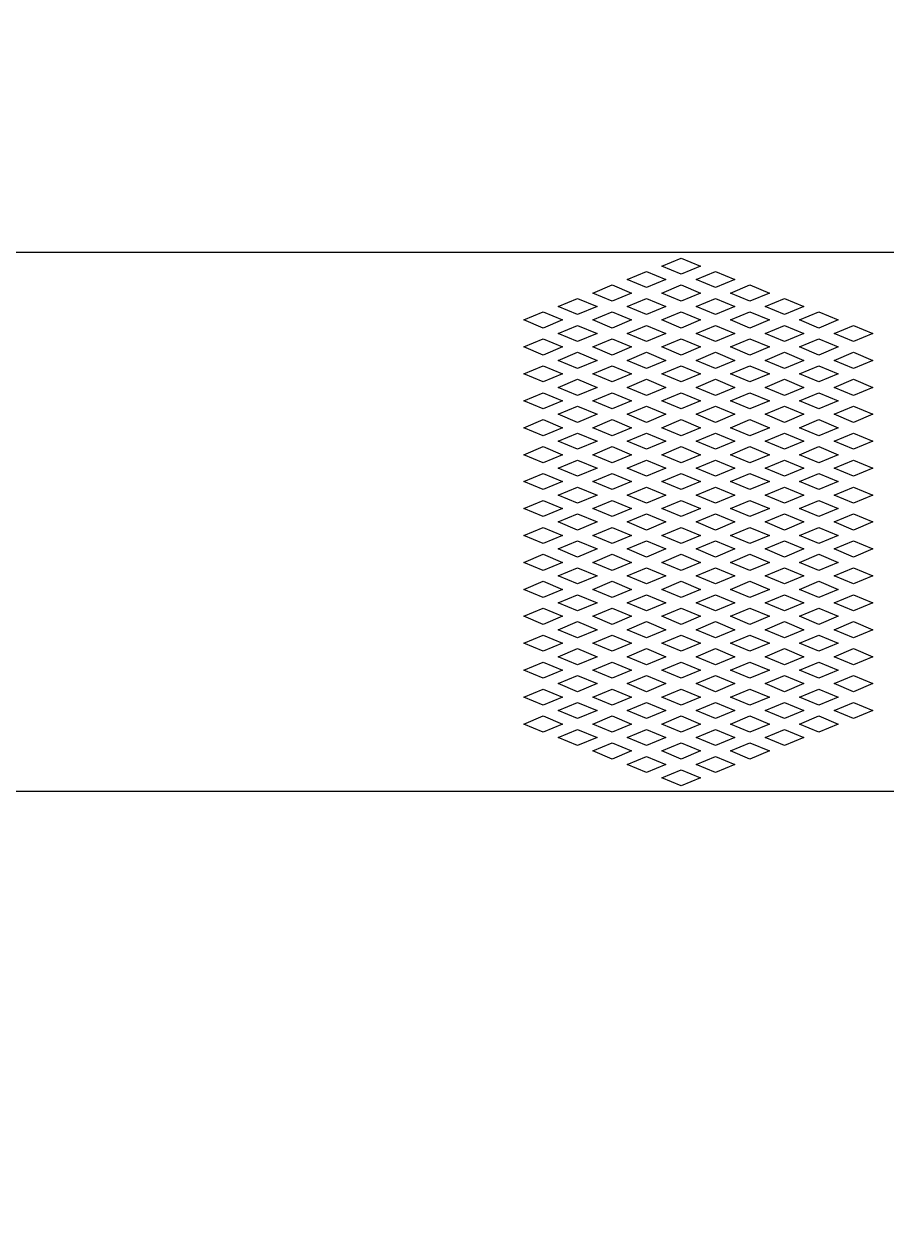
# Model space of a CAD drawing. Header units: inches. Extents: x -271009 to 5700, y -37000 to 38138.
# Drawn here: x -130570 to -128944, y -24894 to -22660 of the extents above; entities that cross this region are included whole.
import ezdxf

# ---------------------------------------------------------------- set-up
doc = ezdxf.new("R2010")
doc.units = ezdxf.units.IN
doc.header["$MEASUREMENT"] = 0

msp = doc.modelspace()

# ---------------------------------------------------------------- linework, layer by layer
for p, q in [((-128022, -23091.2), (-130978.4, -23091.2)), ((-129367.4, -23116.6), (-129330.9, -23101.4)), ((-129330.9, -23131.8), (-129367.4, -23116.6)), ((-129330.9, -23101.4), (-129294.3, -23116.6)), ((-129294.3, -23116.6), (-129330.9, -23131.8)), ((-129432.4, -23142), (-129395.8, -23126.8)), ((-129395.8, -23157.2), (-129432.4, -23142)), ((-129395.8, -23126.8), (-129359.3, -23142)), ((-129359.3, -23142), (-129395.8, -23157.2)), ((-129302.5, -23142), (-129265.9, -23126.8)), ((-129265.9, -23157.2), (-129302.5, -23142)), ((-129265.9, -23126.8), (-129229.4, -23142)), ((-129229.4, -23142), (-129265.9, -23157.2)), ((-129497.3, -23167.4), (-129460.8, -23152.1)), ((-129460.8, -23152.1), (-129424.3, -23167.4)), ((-129367.4, -23167.4), (-129330.9, -23152.1)), ((-129330.9, -23152.1), (-129294.3, -23167.4)), ((-129237.5, -23167.4), (-129201, -23152.1)), ((-129201, -23152.1), (-129164.4, -23167.4)), ((-129562.3, -23192.7), (-129525.8, -23177.5)), ((-129525.8, -23177.5), (-129489.2, -23192.7)), ((-129460.8, -23182.6), (-129497.3, -23167.4)), ((-129424.3, -23167.4), (-129460.8, -23182.6)), ((-129432.4, -23192.7), (-129395.8, -23177.5)), ((-129395.8, -23177.5), (-129359.3, -23192.7)), ((-129330.9, -23182.6), (-129367.4, -23167.4)), ((-129294.3, -23167.4), (-129330.9, -23182.6)), ((-129302.5, -23192.7), (-129265.9, -23177.5)), ((-129265.9, -23177.5), (-129229.4, -23192.7)), ((-129201, -23182.6), (-129237.5, -23167.4)), ((-129164.4, -23167.4), (-129201, -23182.6)), ((-129172.5, -23192.7), (-129136, -23177.5)), ((-129136, -23177.5), (-129099.5, -23192.7)), ((-129627.3, -23218.1), (-129590.7, -23202.9)), ((-129590.7, -23202.9), (-129554.2, -23218.1)), ((-129525.8, -23208), (-129562.3, -23192.7)), ((-129489.2, -23192.7), (-129525.8, -23208)), ((-129497.3, -23218.1), (-129460.8, -23202.9)), ((-129460.8, -23202.9), (-129424.3, -23218.1)), ((-129395.8, -23208), (-129432.4, -23192.7)), ((-129359.3, -23192.7), (-129395.8, -23208)), ((-129367.4, -23218.1), (-129330.9, -23202.9)), ((-129330.9, -23202.9), (-129294.3, -23218.1)), ((-129265.9, -23208), (-129302.5, -23192.7)), ((-129229.4, -23192.7), (-129265.9, -23208)), ((-129237.5, -23218.1), (-129201, -23202.9)), ((-129201, -23202.9), (-129164.4, -23218.1)), ((-129136, -23208), (-129172.5, -23192.7)), ((-129099.5, -23192.7), (-129136, -23208)), ((-129107.6, -23218.1), (-129071, -23202.9)), ((-129071, -23202.9), (-129034.5, -23218.1)), ((-129590.7, -23233.3), (-129627.3, -23218.1)), ((-129554.2, -23218.1), (-129590.7, -23233.3)), ((-129562.3, -23243.5), (-129525.8, -23228.3)), ((-129525.8, -23228.3), (-129489.2, -23243.5)), ((-129460.8, -23233.3), (-129497.3, -23218.1)), ((-129424.3, -23218.1), (-129460.8, -23233.3)), ((-129432.4, -23243.5), (-129395.8, -23228.3)), ((-129395.8, -23228.3), (-129359.3, -23243.5)), ((-129330.9, -23233.3), (-129367.4, -23218.1)), ((-129294.3, -23218.1), (-129330.9, -23233.3)), ((-129302.5, -23243.5), (-129265.9, -23228.3)), ((-129265.9, -23228.3), (-129229.4, -23243.5)), ((-129201, -23233.3), (-129237.5, -23218.1)), ((-129164.4, -23218.1), (-129201, -23233.3)), ((-129172.5, -23243.5), (-129136, -23228.3)), ((-129136, -23228.3), (-129099.5, -23243.5)), ((-129071, -23233.3), (-129107.6, -23218.1)), ((-129034.5, -23218.1), (-129071, -23233.3)), ((-129042.6, -23243.5), (-129006.1, -23228.3)), ((-129006.1, -23228.3), (-128969.5, -23243.5)), ((-129627.3, -23268.9), (-129590.7, -23253.6)), ((-129590.7, -23253.6), (-129554.2, -23268.9)), ((-129525.8, -23258.7), (-129562.3, -23243.5)), ((-129489.2, -23243.5), (-129525.8, -23258.7)), ((-129497.3, -23268.9), (-129460.8, -23253.6)), ((-129460.8, -23253.6), (-129424.3, -23268.9)), ((-129395.8, -23258.7), (-129432.4, -23243.5)), ((-129359.3, -23243.5), (-129395.8, -23258.7)), ((-129367.4, -23268.9), (-129330.9, -23253.6)), ((-129330.9, -23253.6), (-129294.3, -23268.9)), ((-129265.9, -23258.7), (-129302.5, -23243.5)), ((-129229.4, -23243.5), (-129265.9, -23258.7)), ((-129237.5, -23268.9), (-129201, -23253.6)), ((-129201, -23253.6), (-129164.4, -23268.9)), ((-129136, -23258.7), (-129172.5, -23243.5)), ((-129099.5, -23243.5), (-129136, -23258.7)), ((-129107.6, -23268.9), (-129071, -23253.6)), ((-129071, -23253.6), (-129034.5, -23268.9)), ((-129006.1, -23258.7), (-129042.6, -23243.5)), ((-128969.5, -23243.5), (-129006.1, -23258.7)), ((-129590.7, -23284.1), (-129627.3, -23268.9)), ((-129554.2, -23268.9), (-129590.7, -23284.1)), ((-129460.8, -23284.1), (-129497.3, -23268.9)), ((-129424.3, -23268.9), (-129460.8, -23284.1)), ((-129330.9, -23284.1), (-129367.4, -23268.9)), ((-129294.3, -23268.9), (-129330.9, -23284.1)), ((-129201, -23284.1), (-129237.5, -23268.9)), ((-129164.4, -23268.9), (-129201, -23284.1)), ((-129071, -23284.1), (-129107.6, -23268.9)), ((-129034.5, -23268.9), (-129071, -23284.1)), ((-129562.3, -23294.2), (-129525.8, -23279)), ((-129525.8, -23309.5), (-129562.3, -23294.2)), ((-129525.8, -23279), (-129489.2, -23294.2)), ((-129489.2, -23294.2), (-129525.8, -23309.5)), ((-129432.4, -23294.2), (-129395.8, -23279)), ((-129395.8, -23309.5), (-129432.4, -23294.2)), ((-129395.8, -23279), (-129359.3, -23294.2)), ((-129359.3, -23294.2), (-129395.8, -23309.5)), ((-129302.5, -23294.2), (-129265.9, -23279)), ((-129265.9, -23309.5), (-129302.5, -23294.2)), ((-129265.9, -23279), (-129229.4, -23294.2)), ((-129229.4, -23294.2), (-129265.9, -23309.5)), ((-129172.5, -23294.2), (-129136, -23279)), ((-129136, -23309.5), (-129172.5, -23294.2)), ((-129136, -23279), (-129099.5, -23294.2)), ((-129099.5, -23294.2), (-129136, -23309.5)), ((-129042.6, -23294.2), (-129006.1, -23279)), ((-129006.1, -23309.5), (-129042.6, -23294.2)), ((-129006.1, -23279), (-128969.5, -23294.2)), ((-128969.5, -23294.2), (-129006.1, -23309.5)), ((-129627.3, -23319.6), (-129590.7, -23304.4)), ((-129590.7, -23334.8), (-129627.3, -23319.6)), ((-129590.7, -23304.4), (-129554.2, -23319.6)), ((-129554.2, -23319.6), (-129590.7, -23334.8)), ((-129497.3, -23319.6), (-129460.8, -23304.4)), ((-129460.8, -23334.8), (-129497.3, -23319.6)), ((-129460.8, -23304.4), (-129424.3, -23319.6)), ((-129424.3, -23319.6), (-129460.8, -23334.8)), ((-129367.4, -23319.6), (-129330.9, -23304.4)), ((-129330.9, -23334.8), (-129367.4, -23319.6)), ((-129330.9, -23304.4), (-129294.3, -23319.6)), ((-129294.3, -23319.6), (-129330.9, -23334.8)), ((-129237.5, -23319.6), (-129201, -23304.4)), ((-129201, -23334.8), (-129237.5, -23319.6)), ((-129201, -23304.4), (-129164.4, -23319.6)), ((-129164.4, -23319.6), (-129201, -23334.8)), ((-129107.6, -23319.6), (-129071, -23304.4)), ((-129071, -23334.8), (-129107.6, -23319.6)), ((-129071, -23304.4), (-129034.5, -23319.6)), ((-129034.5, -23319.6), (-129071, -23334.8)), ((-129562.3, -23345), (-129525.8, -23329.8)), ((-129525.8, -23329.8), (-129489.2, -23345)), ((-129432.4, -23345), (-129395.8, -23329.8)), ((-129395.8, -23329.8), (-129359.3, -23345)), ((-129302.5, -23345), (-129265.9, -23329.8)), ((-129265.9, -23329.8), (-129229.4, -23345)), ((-129172.5, -23345), (-129136, -23329.8)), ((-129136, -23329.8), (-129099.5, -23345)), ((-129042.6, -23345), (-129006.1, -23329.8)), ((-129006.1, -23329.8), (-128969.5, -23345)), ((-129627.3, -23370.4), (-129590.7, -23355.1)), ((-129590.7, -23355.1), (-129554.2, -23370.4)), ((-129525.8, -23360.2), (-129562.3, -23345)), ((-129489.2, -23345), (-129525.8, -23360.2)), ((-129497.3, -23370.4), (-129460.8, -23355.1)), ((-129460.8, -23355.1), (-129424.3, -23370.4)), ((-129395.8, -23360.2), (-129432.4, -23345)), ((-129359.3, -23345), (-129395.8, -23360.2)), ((-129367.4, -23370.4), (-129330.9, -23355.1)), ((-129330.9, -23355.1), (-129294.3, -23370.4)), ((-129265.9, -23360.2), (-129302.5, -23345)), ((-129229.4, -23345), (-129265.9, -23360.2)), ((-129237.5, -23370.4), (-129201, -23355.1)), ((-129201, -23355.1), (-129164.4, -23370.4)), ((-129136, -23360.2), (-129172.5, -23345)), ((-129099.5, -23345), (-129136, -23360.2)), ((-129107.6, -23370.4), (-129071, -23355.1)), ((-129071, -23355.1), (-129034.5, -23370.4)), ((-129006.1, -23360.2), (-129042.6, -23345)), ((-128969.5, -23345), (-129006.1, -23360.2)), ((-129590.7, -23385.6), (-129627.3, -23370.4)), ((-129554.2, -23370.4), (-129590.7, -23385.6)), ((-129562.3, -23395.7), (-129525.8, -23380.5)), ((-129525.8, -23380.5), (-129489.2, -23395.7)), ((-129460.8, -23385.6), (-129497.3, -23370.4)), ((-129424.3, -23370.4), (-129460.8, -23385.6)), ((-129432.4, -23395.7), (-129395.8, -23380.5)), ((-129395.8, -23380.5), (-129359.3, -23395.7)), ((-129330.9, -23385.6), (-129367.4, -23370.4)), ((-129294.3, -23370.4), (-129330.9, -23385.6)), ((-129302.5, -23395.7), (-129265.9, -23380.5)), ((-129265.9, -23380.5), (-129229.4, -23395.7)), ((-129201, -23385.6), (-129237.5, -23370.4)), ((-129164.4, -23370.4), (-129201, -23385.6)), ((-129172.5, -23395.7), (-129136, -23380.5)), ((-129136, -23380.5), (-129099.5, -23395.7)), ((-129071, -23385.6), (-129107.6, -23370.4)), ((-129034.5, -23370.4), (-129071, -23385.6)), ((-129042.6, -23395.7), (-129006.1, -23380.5)), ((-129006.1, -23380.5), (-128969.5, -23395.7)), ((-129627.3, -23421.1), (-129590.7, -23405.9)), ((-129590.7, -23405.9), (-129554.2, -23421.1)), ((-129525.8, -23411), (-129562.3, -23395.7)), ((-129489.2, -23395.7), (-129525.8, -23411)), ((-129497.3, -23421.1), (-129460.8, -23405.9)), ((-129460.8, -23405.9), (-129424.3, -23421.1)), ((-129395.8, -23411), (-129432.4, -23395.7)), ((-129359.3, -23395.7), (-129395.8, -23411)), ((-129367.4, -23421.1), (-129330.9, -23405.9)), ((-129330.9, -23405.9), (-129294.3, -23421.1)), ((-129265.9, -23411), (-129302.5, -23395.7)), ((-129229.4, -23395.7), (-129265.9, -23411)), ((-129237.5, -23421.1), (-129201, -23405.9)), ((-129201, -23405.9), (-129164.4, -23421.1)), ((-129136, -23411), (-129172.5, -23395.7)), ((-129099.5, -23395.7), (-129136, -23411)), ((-129107.6, -23421.1), (-129071, -23405.9)), ((-129071, -23405.9), (-129034.5, -23421.1)), ((-129006.1, -23411), (-129042.6, -23395.7)), ((-128969.5, -23395.7), (-129006.1, -23411)), ((-129590.7, -23436.3), (-129627.3, -23421.1)), ((-129554.2, -23421.1), (-129590.7, -23436.3)), ((-129562.3, -23446.5), (-129525.8, -23431.3)), ((-129525.8, -23431.3), (-129489.2, -23446.5)), ((-129460.8, -23436.3), (-129497.3, -23421.1)), ((-129424.3, -23421.1), (-129460.8, -23436.3)), ((-129432.4, -23446.5), (-129395.8, -23431.3)), ((-129395.8, -23431.3), (-129359.3, -23446.5)), ((-129330.9, -23436.3), (-129367.4, -23421.1)), ((-129294.3, -23421.1), (-129330.9, -23436.3)), ((-129302.5, -23446.5), (-129265.9, -23431.3)), ((-129265.9, -23431.3), (-129229.4, -23446.5)), ((-129201, -23436.3), (-129237.5, -23421.1)), ((-129164.4, -23421.1), (-129201, -23436.3)), ((-129172.5, -23446.5), (-129136, -23431.3)), ((-129136, -23431.3), (-129099.5, -23446.5)), ((-129071, -23436.3), (-129107.6, -23421.1)), ((-129034.5, -23421.1), (-129071, -23436.3)), ((-129042.6, -23446.5), (-129006.1, -23431.3)), ((-129006.1, -23431.3), (-128969.5, -23446.5)), ((-129525.8, -23461.7), (-129562.3, -23446.5)), ((-129489.2, -23446.5), (-129525.8, -23461.7)), ((-129395.8, -23461.7), (-129432.4, -23446.5)), ((-129359.3, -23446.5), (-129395.8, -23461.7)), ((-129265.9, -23461.7), (-129302.5, -23446.5)), ((-129229.4, -23446.5), (-129265.9, -23461.7)), ((-129136, -23461.7), (-129172.5, -23446.5)), ((-129099.5, -23446.5), (-129136, -23461.7)), ((-129006.1, -23461.7), (-129042.6, -23446.5)), ((-128969.5, -23446.5), (-129006.1, -23461.7)), ((-129627.3, -23471.9), (-129590.7, -23456.6)), ((-129590.7, -23487.1), (-129627.3, -23471.9)), ((-129590.7, -23456.6), (-129554.2, -23471.9)), ((-129554.2, -23471.9), (-129590.7, -23487.1)), ((-129497.3, -23471.9), (-129460.8, -23456.6)), ((-129460.8, -23487.1), (-129497.3, -23471.9)), ((-129460.8, -23456.6), (-129424.3, -23471.9)), ((-129424.3, -23471.9), (-129460.8, -23487.1)), ((-129367.4, -23471.9), (-129330.9, -23456.6)), ((-129330.9, -23487.1), (-129367.4, -23471.9)), ((-129330.9, -23456.6), (-129294.3, -23471.9)), ((-129294.3, -23471.9), (-129330.9, -23487.1)), ((-129237.5, -23471.9), (-129201, -23456.6)), ((-129201, -23487.1), (-129237.5, -23471.9)), ((-129201, -23456.6), (-129164.4, -23471.9)), ((-129164.4, -23471.9), (-129201, -23487.1)), ((-129107.6, -23471.9), (-129071, -23456.6)), ((-129071, -23487.1), (-129107.6, -23471.9)), ((-129071, -23456.6), (-129034.5, -23471.9)), ((-129034.5, -23471.9), (-129071, -23487.1)), ((-129562.3, -23497.2), (-129525.8, -23482)), ((-129525.8, -23512.5), (-129562.3, -23497.2)), ((-129525.8, -23482), (-129489.2, -23497.2)), ((-129489.2, -23497.2), (-129525.8, -23512.5)), ((-129432.4, -23497.2), (-129395.8, -23482)), ((-129395.8, -23512.5), (-129432.4, -23497.2)), ((-129395.8, -23482), (-129359.3, -23497.2)), ((-129359.3, -23497.2), (-129395.8, -23512.5)), ((-129302.5, -23497.2), (-129265.9, -23482)), ((-129265.9, -23512.5), (-129302.5, -23497.2)), ((-129265.9, -23482), (-129229.4, -23497.2)), ((-129229.4, -23497.2), (-129265.9, -23512.5)), ((-129172.5, -23497.2), (-129136, -23482)), ((-129136, -23512.5), (-129172.5, -23497.2)), ((-129136, -23482), (-129099.5, -23497.2)), ((-129099.5, -23497.2), (-129136, -23512.5)), ((-129042.6, -23497.2), (-129006.1, -23482)), ((-129006.1, -23512.5), (-129042.6, -23497.2)), ((-129006.1, -23482), (-128969.5, -23497.2)), ((-128969.5, -23497.2), (-129006.1, -23512.5)), ((-129627.3, -23522.6), (-129590.7, -23507.4)), ((-129590.7, -23507.4), (-129554.2, -23522.6)), ((-129497.3, -23522.6), (-129460.8, -23507.4)), ((-129460.8, -23507.4), (-129424.3, -23522.6)), ((-129367.4, -23522.6), (-129330.9, -23507.4)), ((-129330.9, -23507.4), (-129294.3, -23522.6)), ((-129237.5, -23522.6), (-129201, -23507.4)), ((-129201, -23507.4), (-129164.4, -23522.6)), ((-129107.6, -23522.6), (-129071, -23507.4)), ((-129071, -23507.4), (-129034.5, -23522.6)), ((-129590.7, -23537.8), (-129627.3, -23522.6)), ((-129554.2, -23522.6), (-129590.7, -23537.8)), ((-129562.3, -23548), (-129525.8, -23532.8)), ((-129525.8, -23532.8), (-129489.2, -23548)), ((-129460.8, -23537.8), (-129497.3, -23522.6)), ((-129424.3, -23522.6), (-129460.8, -23537.8)), ((-129432.4, -23548), (-129395.8, -23532.8)), ((-129395.8, -23532.8), (-129359.3, -23548)), ((-129330.9, -23537.8), (-129367.4, -23522.6)), ((-129294.3, -23522.6), (-129330.9, -23537.8)), ((-129302.5, -23548), (-129265.9, -23532.8)), ((-129265.9, -23532.8), (-129229.4, -23548)), ((-129201, -23537.8), (-129237.5, -23522.6)), ((-129164.4, -23522.6), (-129201, -23537.8)), ((-129172.5, -23548), (-129136, -23532.8)), ((-129136, -23532.8), (-129099.5, -23548)), ((-129071, -23537.8), (-129107.6, -23522.6)), ((-129034.5, -23522.6), (-129071, -23537.8)), ((-129042.6, -23548), (-129006.1, -23532.8)), ((-129006.1, -23532.8), (-128969.5, -23548)), ((-129627.3, -23573.4), (-129590.7, -23558.1)), ((-129590.7, -23558.1), (-129554.2, -23573.4)), ((-129525.8, -23563.2), (-129562.3, -23548)), ((-129489.2, -23548), (-129525.8, -23563.2)), ((-129497.3, -23573.4), (-129460.8, -23558.1)), ((-129460.8, -23558.1), (-129424.3, -23573.4)), ((-129395.8, -23563.2), (-129432.4, -23548)), ((-129359.3, -23548), (-129395.8, -23563.2)), ((-129367.4, -23573.4), (-129330.9, -23558.1)), ((-129330.9, -23558.1), (-129294.3, -23573.4)), ((-129265.9, -23563.2), (-129302.5, -23548)), ((-129229.4, -23548), (-129265.9, -23563.2)), ((-129237.5, -23573.4), (-129201, -23558.1)), ((-129201, -23558.1), (-129164.4, -23573.4)), ((-129136, -23563.2), (-129172.5, -23548)), ((-129099.5, -23548), (-129136, -23563.2)), ((-129107.6, -23573.4), (-129071, -23558.1)), ((-129071, -23558.1), (-129034.5, -23573.4)), ((-129006.1, -23563.2), (-129042.6, -23548)), ((-128969.5, -23548), (-129006.1, -23563.2)), ((-129590.7, -23588.6), (-129627.3, -23573.4)), ((-129554.2, -23573.4), (-129590.7, -23588.6)), ((-129562.3, -23598.7), (-129525.8, -23583.5)), ((-129525.8, -23583.5), (-129489.2, -23598.7)), ((-129460.8, -23588.6), (-129497.3, -23573.4)), ((-129424.3, -23573.4), (-129460.8, -23588.6)), ((-129432.4, -23598.7), (-129395.8, -23583.5)), ((-129395.8, -23583.5), (-129359.3, -23598.7)), ((-129330.9, -23588.6), (-129367.4, -23573.4)), ((-129294.3, -23573.4), (-129330.9, -23588.6)), ((-129302.5, -23598.7), (-129265.9, -23583.5)), ((-129265.9, -23583.5), (-129229.4, -23598.7)), ((-129201, -23588.6), (-129237.5, -23573.4)), ((-129164.4, -23573.4), (-129201, -23588.6)), ((-129172.5, -23598.7), (-129136, -23583.5)), ((-129136, -23583.5), (-129099.5, -23598.7)), ((-129071, -23588.6), (-129107.6, -23573.4)), ((-129034.5, -23573.4), (-129071, -23588.6)), ((-129042.6, -23598.7), (-129006.1, -23583.5)), ((-129006.1, -23583.5), (-128969.5, -23598.7)), ((-129627.3, -23624.1), (-129590.7, -23608.9)), ((-129590.7, -23608.9), (-129554.2, -23624.1)), ((-129525.8, -23614), (-129562.3, -23598.7)), ((-129489.2, -23598.7), (-129525.8, -23614)), ((-129497.3, -23624.1), (-129460.8, -23608.9)), ((-129460.8, -23608.9), (-129424.3, -23624.1)), ((-129395.8, -23614), (-129432.4, -23598.7)), ((-129359.3, -23598.7), (-129395.8, -23614)), ((-129367.4, -23624.1), (-129330.9, -23608.9)), ((-129330.9, -23608.9), (-129294.3, -23624.1)), ((-129265.9, -23614), (-129302.5, -23598.7)), ((-129229.4, -23598.7), (-129265.9, -23614)), ((-129237.5, -23624.1), (-129201, -23608.9)), ((-129201, -23608.9), (-129164.4, -23624.1)), ((-129136, -23614), (-129172.5, -23598.7)), ((-129099.5, -23598.7), (-129136, -23614)), ((-129107.6, -23624.1), (-129071, -23608.9)), ((-129071, -23608.9), (-129034.5, -23624.1)), ((-129006.1, -23614), (-129042.6, -23598.7)), ((-128969.5, -23598.7), (-129006.1, -23614)), ((-129590.7, -23639.3), (-129627.3, -23624.1)), ((-129554.2, -23624.1), (-129590.7, -23639.3)), ((-129460.8, -23639.3), (-129497.3, -23624.1)), ((-129424.3, -23624.1), (-129460.8, -23639.3)), ((-129330.9, -23639.3), (-129367.4, -23624.1)), ((-129294.3, -23624.1), (-129330.9, -23639.3)), ((-129201, -23639.3), (-129237.5, -23624.1)), ((-129164.4, -23624.1), (-129201, -23639.3)), ((-129071, -23639.3), (-129107.6, -23624.1)), ((-129034.5, -23624.1), (-129071, -23639.3)), ((-129562.3, -23649.5), (-129525.8, -23634.3)), ((-129525.8, -23664.7), (-129562.3, -23649.5)), ((-129525.8, -23634.3), (-129489.2, -23649.5)), ((-129489.2, -23649.5), (-129525.8, -23664.7)), ((-129432.4, -23649.5), (-129395.8, -23634.3)), ((-129395.8, -23664.7), (-129432.4, -23649.5)), ((-129395.8, -23634.3), (-129359.3, -23649.5)), ((-129359.3, -23649.5), (-129395.8, -23664.7)), ((-129302.5, -23649.5), (-129265.9, -23634.3)), ((-129265.9, -23664.7), (-129302.5, -23649.5)), ((-129265.9, -23634.3), (-129229.4, -23649.5)), ((-129229.4, -23649.5), (-129265.9, -23664.7)), ((-129172.5, -23649.5), (-129136, -23634.3)), ((-129136, -23664.7), (-129172.5, -23649.5)), ((-129136, -23634.3), (-129099.5, -23649.5)), ((-129099.5, -23649.5), (-129136, -23664.7)), ((-129042.6, -23649.5), (-129006.1, -23634.3)), ((-129006.1, -23664.7), (-129042.6, -23649.5)), ((-129006.1, -23634.3), (-128969.5, -23649.5)), ((-128969.5, -23649.5), (-129006.1, -23664.7)), ((-129627.3, -23674.9), (-129590.7, -23659.6)), ((-129590.7, -23690.1), (-129627.3, -23674.9)), ((-129590.7, -23659.6), (-129554.2, -23674.9)), ((-129554.2, -23674.9), (-129590.7, -23690.1)), ((-129497.3, -23674.9), (-129460.8, -23659.6)), ((-129460.8, -23690.1), (-129497.3, -23674.9)), ((-129460.8, -23659.6), (-129424.3, -23674.9)), ((-129424.3, -23674.9), (-129460.8, -23690.1)), ((-129367.4, -23674.9), (-129330.9, -23659.6)), ((-129330.9, -23690.1), (-129367.4, -23674.9)), ((-129330.9, -23659.6), (-129294.3, -23674.9)), ((-129294.3, -23674.9), (-129330.9, -23690.1)), ((-129237.5, -23674.9), (-129201, -23659.6)), ((-129201, -23690.1), (-129237.5, -23674.9)), ((-129201, -23659.6), (-129164.4, -23674.9)), ((-129164.4, -23674.9), (-129201, -23690.1)), ((-129107.6, -23674.9), (-129071, -23659.6)), ((-129071, -23690.1), (-129107.6, -23674.9)), ((-129071, -23659.6), (-129034.5, -23674.9)), ((-129034.5, -23674.9), (-129071, -23690.1)), ((-129562.3, -23700.2), (-129525.8, -23685)), ((-129525.8, -23715.5), (-129562.3, -23700.2)), ((-129525.8, -23685), (-129489.2, -23700.2)), ((-129489.2, -23700.2), (-129525.8, -23715.5)), ((-129432.4, -23700.2), (-129395.8, -23685)), ((-129395.8, -23715.5), (-129432.4, -23700.2)), ((-129395.8, -23685), (-129359.3, -23700.2)), ((-129359.3, -23700.2), (-129395.8, -23715.5)), ((-129302.5, -23700.2), (-129265.9, -23685)), ((-129265.9, -23715.5), (-129302.5, -23700.2)), ((-129265.9, -23685), (-129229.4, -23700.2)), ((-129229.4, -23700.2), (-129265.9, -23715.5)), ((-129172.5, -23700.2), (-129136, -23685)), ((-129136, -23715.5), (-129172.5, -23700.2)), ((-129136, -23685), (-129099.5, -23700.2)), ((-129099.5, -23700.2), (-129136, -23715.5)), ((-129042.6, -23700.2), (-129006.1, -23685)), ((-129006.1, -23715.5), (-129042.6, -23700.2)), ((-129006.1, -23685), (-128969.5, -23700.2)), ((-128969.5, -23700.2), (-129006.1, -23715.5)), ((-129627.3, -23725.6), (-129590.7, -23710.4)), ((-129590.7, -23710.4), (-129554.2, -23725.6)), ((-129497.3, -23725.6), (-129460.8, -23710.4)), ((-129460.8, -23710.4), (-129424.3, -23725.6)), ((-129367.4, -23725.6), (-129330.9, -23710.4)), ((-129330.9, -23710.4), (-129294.3, -23725.6)), ((-129237.5, -23725.6), (-129201, -23710.4)), ((-129201, -23710.4), (-129164.4, -23725.6)), ((-129107.6, -23725.6), (-129071, -23710.4)), ((-129071, -23710.4), (-129034.5, -23725.6)), ((-129590.7, -23740.8), (-129627.3, -23725.6)), ((-129554.2, -23725.6), (-129590.7, -23740.8)), ((-129562.3, -23751), (-129525.8, -23735.8)), ((-129525.8, -23735.8), (-129489.2, -23751)), ((-129460.8, -23740.8), (-129497.3, -23725.6)), ((-129424.3, -23725.6), (-129460.8, -23740.8)), ((-129432.4, -23751), (-129395.8, -23735.8)), ((-129395.8, -23735.8), (-129359.3, -23751)), ((-129330.9, -23740.8), (-129367.4, -23725.6)), ((-129294.3, -23725.6), (-129330.9, -23740.8)), ((-129302.5, -23751), (-129265.9, -23735.8)), ((-129265.9, -23735.8), (-129229.4, -23751)), ((-129201, -23740.8), (-129237.5, -23725.6)), ((-129164.4, -23725.6), (-129201, -23740.8)), ((-129172.5, -23751), (-129136, -23735.8)), ((-129136, -23735.8), (-129099.5, -23751)), ((-129071, -23740.8), (-129107.6, -23725.6)), ((-129034.5, -23725.6), (-129071, -23740.8)), ((-129042.6, -23751), (-129006.1, -23735.8)), ((-129006.1, -23735.8), (-128969.5, -23751)), ((-129627.3, -23776.4), (-129590.7, -23761.1)), ((-129590.7, -23761.1), (-129554.2, -23776.4)), ((-129525.8, -23766.2), (-129562.3, -23751)), ((-129489.2, -23751), (-129525.8, -23766.2)), ((-129497.3, -23776.4), (-129460.8, -23761.1)), ((-129460.8, -23761.1), (-129424.3, -23776.4)), ((-129395.8, -23766.2), (-129432.4, -23751)), ((-129359.3, -23751), (-129395.8, -23766.2)), ((-129367.4, -23776.4), (-129330.9, -23761.1)), ((-129330.9, -23761.1), (-129294.3, -23776.4)), ((-129265.9, -23766.2), (-129302.5, -23751)), ((-129229.4, -23751), (-129265.9, -23766.2)), ((-129237.5, -23776.4), (-129201, -23761.1)), ((-129201, -23761.1), (-129164.4, -23776.4)), ((-129136, -23766.2), (-129172.5, -23751)), ((-129099.5, -23751), (-129136, -23766.2)), ((-129107.6, -23776.4), (-129071, -23761.1)), ((-129071, -23761.1), (-129034.5, -23776.4)), ((-129006.1, -23766.2), (-129042.6, -23751)), ((-128969.5, -23751), (-129006.1, -23766.2)), ((-129590.7, -23791.6), (-129627.3, -23776.4)), ((-129554.2, -23776.4), (-129590.7, -23791.6)), ((-129562.3, -23801.7), (-129525.8, -23786.5)), ((-129525.8, -23786.5), (-129489.2, -23801.7)), ((-129460.8, -23791.6), (-129497.3, -23776.4)), ((-129424.3, -23776.4), (-129460.8, -23791.6)), ((-129432.4, -23801.7), (-129395.8, -23786.5)), ((-129395.8, -23786.5), (-129359.3, -23801.7)), ((-129330.9, -23791.6), (-129367.4, -23776.4)), ((-129294.3, -23776.4), (-129330.9, -23791.6)), ((-129302.5, -23801.7), (-129265.9, -23786.5)), ((-129265.9, -23786.5), (-129229.4, -23801.7)), ((-129201, -23791.6), (-129237.5, -23776.4)), ((-129164.4, -23776.4), (-129201, -23791.6)), ((-129172.5, -23801.7), (-129136, -23786.5)), ((-129136, -23786.5), (-129099.5, -23801.7)), ((-129071, -23791.6), (-129107.6, -23776.4)), ((-129034.5, -23776.4), (-129071, -23791.6)), ((-129042.6, -23801.7), (-129006.1, -23786.5)), ((-129006.1, -23786.5), (-128969.5, -23801.7)), ((-129627.3, -23827.1), (-129590.7, -23811.9)), ((-129590.7, -23811.9), (-129554.2, -23827.1)), ((-129525.8, -23817), (-129562.3, -23801.7)), ((-129489.2, -23801.7), (-129525.8, -23817)), ((-129497.3, -23827.1), (-129460.8, -23811.9)), ((-129460.8, -23811.9), (-129424.3, -23827.1)), ((-129395.8, -23817), (-129432.4, -23801.7)), ((-129359.3, -23801.7), (-129395.8, -23817)), ((-129367.4, -23827.1), (-129330.9, -23811.9)), ((-129330.9, -23811.9), (-129294.3, -23827.1)), ((-129265.9, -23817), (-129302.5, -23801.7)), ((-129229.4, -23801.7), (-129265.9, -23817)), ((-129237.5, -23827.1), (-129201, -23811.9)), ((-129201, -23811.9), (-129164.4, -23827.1)), ((-129136, -23817), (-129172.5, -23801.7)), ((-129099.5, -23801.7), (-129136, -23817)), ((-129107.6, -23827.1), (-129071, -23811.9)), ((-129071, -23811.9), (-129034.5, -23827.1)), ((-129006.1, -23817), (-129042.6, -23801.7)), ((-128969.5, -23801.7), (-129006.1, -23817)), ((-129590.7, -23842.3), (-129627.3, -23827.1)), ((-129554.2, -23827.1), (-129590.7, -23842.3)), ((-129460.8, -23842.3), (-129497.3, -23827.1)), ((-129424.3, -23827.1), (-129460.8, -23842.3)), ((-129330.9, -23842.3), (-129367.4, -23827.1)), ((-129294.3, -23827.1), (-129330.9, -23842.3)), ((-129201, -23842.3), (-129237.5, -23827.1)), ((-129164.4, -23827.1), (-129201, -23842.3)), ((-129071, -23842.3), (-129107.6, -23827.1)), ((-129034.5, -23827.1), (-129071, -23842.3)), ((-129562.3, -23852.5), (-129525.8, -23837.3)), ((-129525.8, -23867.7), (-129562.3, -23852.5)), ((-129525.8, -23837.3), (-129489.2, -23852.5)), ((-129489.2, -23852.5), (-129525.8, -23867.7)), ((-129432.4, -23852.5), (-129395.8, -23837.3)), ((-129395.8, -23867.7), (-129432.4, -23852.5)), ((-129395.8, -23837.3), (-129359.3, -23852.5)), ((-129359.3, -23852.5), (-129395.8, -23867.7)), ((-129302.5, -23852.5), (-129265.9, -23837.3)), ((-129265.9, -23867.7), (-129302.5, -23852.5)), ((-129265.9, -23837.3), (-129229.4, -23852.5)), ((-129229.4, -23852.5), (-129265.9, -23867.7)), ((-129172.5, -23852.5), (-129136, -23837.3)), ((-129136, -23867.7), (-129172.5, -23852.5)), ((-129136, -23837.3), (-129099.5, -23852.5)), ((-129099.5, -23852.5), (-129136, -23867.7)), ((-129042.6, -23852.5), (-129006.1, -23837.3)), ((-129006.1, -23867.7), (-129042.6, -23852.5)), ((-129006.1, -23837.3), (-128969.5, -23852.5)), ((-128969.5, -23852.5), (-129006.1, -23867.7)), ((-129627.3, -23877.9), (-129590.7, -23862.6)), ((-129590.7, -23893.1), (-129627.3, -23877.9)), ((-129590.7, -23862.6), (-129554.2, -23877.9)), ((-129554.2, -23877.9), (-129590.7, -23893.1)), ((-129497.3, -23877.9), (-129460.8, -23862.6)), ((-129460.8, -23893.1), (-129497.3, -23877.9)), ((-129460.8, -23862.6), (-129424.3, -23877.9)), ((-129424.3, -23877.9), (-129460.8, -23893.1)), ((-129367.4, -23877.9), (-129330.9, -23862.6)), ((-129330.9, -23893.1), (-129367.4, -23877.9)), ((-129330.9, -23862.6), (-129294.3, -23877.9)), ((-129294.3, -23877.9), (-129330.9, -23893.1)), ((-129237.5, -23877.9), (-129201, -23862.6)), ((-129201, -23893.1), (-129237.5, -23877.9)), ((-129201, -23862.6), (-129164.4, -23877.9)), ((-129164.4, -23877.9), (-129201, -23893.1)), ((-129107.6, -23877.9), (-129071, -23862.6)), ((-129071, -23893.1), (-129107.6, -23877.9)), ((-129071, -23862.6), (-129034.5, -23877.9)), ((-129034.5, -23877.9), (-129071, -23893.1)), ((-129562.3, -23903.2), (-129525.8, -23888)), ((-129525.8, -23888), (-129489.2, -23903.2)), ((-129432.4, -23903.2), (-129395.8, -23888)), ((-129395.8, -23888), (-129359.3, -23903.2)), ((-129302.5, -23903.2), (-129265.9, -23888)), ((-129265.9, -23888), (-129229.4, -23903.2)), ((-129172.5, -23903.2), (-129136, -23888)), ((-129136, -23888), (-129099.5, -23903.2)), ((-129042.6, -23903.2), (-129006.1, -23888)), ((-129006.1, -23888), (-128969.5, -23903.2)), ((-129627.3, -23928.6), (-129590.7, -23913.4)), ((-129590.7, -23913.4), (-129554.2, -23928.6)), ((-129525.8, -23918.5), (-129562.3, -23903.2)), ((-129489.2, -23903.2), (-129525.8, -23918.5)), ((-129497.3, -23928.6), (-129460.8, -23913.4)), ((-129460.8, -23913.4), (-129424.3, -23928.6)), ((-129395.8, -23918.5), (-129432.4, -23903.2)), ((-129359.3, -23903.2), (-129395.8, -23918.5)), ((-129367.4, -23928.6), (-129330.9, -23913.4)), ((-129330.9, -23913.4), (-129294.3, -23928.6)), ((-129265.9, -23918.5), (-129302.5, -23903.2)), ((-129229.4, -23903.2), (-129265.9, -23918.5)), ((-129237.5, -23928.6), (-129201, -23913.4)), ((-129201, -23913.4), (-129164.4, -23928.6)), ((-129136, -23918.5), (-129172.5, -23903.2)), ((-129099.5, -23903.2), (-129136, -23918.5)), ((-129107.6, -23928.6), (-129071, -23913.4)), ((-129071, -23913.4), (-129034.5, -23928.6)), ((-129006.1, -23918.5), (-129042.6, -23903.2)), ((-128969.5, -23903.2), (-129006.1, -23918.5)), ((-129590.7, -23943.8), (-129627.3, -23928.6)), ((-129554.2, -23928.6), (-129590.7, -23943.8)), ((-129562.3, -23954), (-129525.8, -23938.8)), ((-129525.8, -23938.8), (-129489.2, -23954)), ((-129460.8, -23943.8), (-129497.3, -23928.6)), ((-129424.3, -23928.6), (-129460.8, -23943.8)), ((-129432.4, -23954), (-129395.8, -23938.8)), ((-129395.8, -23938.8), (-129359.3, -23954)), ((-129330.9, -23943.8), (-129367.4, -23928.6)), ((-129294.3, -23928.6), (-129330.9, -23943.8)), ((-129302.5, -23954), (-129265.9, -23938.8)), ((-129265.9, -23938.8), (-129229.4, -23954)), ((-129201, -23943.8), (-129237.5, -23928.6)), ((-129164.4, -23928.6), (-129201, -23943.8)), ((-129172.5, -23954), (-129136, -23938.8)), ((-129136, -23938.8), (-129099.5, -23954)), ((-129071, -23943.8), (-129107.6, -23928.6)), ((-129034.5, -23928.6), (-129071, -23943.8)), ((-129042.6, -23954), (-129006.1, -23938.8)), ((-129006.1, -23938.8), (-128969.5, -23954)), ((-129627.3, -23979.4), (-129590.7, -23964.1)), ((-129590.7, -23964.1), (-129554.2, -23979.4)), ((-129525.8, -23969.2), (-129562.3, -23954)), ((-129489.2, -23954), (-129525.8, -23969.2)), ((-129497.3, -23979.4), (-129460.8, -23964.1)), ((-129460.8, -23964.1), (-129424.3, -23979.4)), ((-129395.8, -23969.2), (-129432.4, -23954)), ((-129359.3, -23954), (-129395.8, -23969.2)), ((-129367.4, -23979.4), (-129330.9, -23964.1)), ((-129330.9, -23964.1), (-129294.3, -23979.4)), ((-129265.9, -23969.2), (-129302.5, -23954)), ((-129229.4, -23954), (-129265.9, -23969.2)), ((-129237.5, -23979.4), (-129201, -23964.1)), ((-129201, -23964.1), (-129164.4, -23979.4)), ((-129136, -23969.2), (-129172.5, -23954)), ((-129099.5, -23954), (-129136, -23969.2)), ((-129107.6, -23979.4), (-129071, -23964.1)), ((-129071, -23964.1), (-129034.5, -23979.4)), ((-129006.1, -23969.2), (-129042.6, -23954)), ((-128969.5, -23954), (-129006.1, -23969.2)), ((-129590.7, -23994.6), (-129627.3, -23979.4)), ((-129554.2, -23979.4), (-129590.7, -23994.6)), ((-129562.3, -24004.7), (-129525.8, -23989.5)), ((-129525.8, -23989.5), (-129489.2, -24004.7)), ((-129460.8, -23994.6), (-129497.3, -23979.4)), ((-129424.3, -23979.4), (-129460.8, -23994.6)), ((-129432.4, -24004.7), (-129395.8, -23989.5)), ((-129395.8, -23989.5), (-129359.3, -24004.7)), ((-129330.9, -23994.6), (-129367.4, -23979.4)), ((-129294.3, -23979.4), (-129330.9, -23994.6)), ((-129302.5, -24004.7), (-129265.9, -23989.5)), ((-129265.9, -23989.5), (-129229.4, -24004.7)), ((-129201, -23994.6), (-129237.5, -23979.4)), ((-129164.4, -23979.4), (-129201, -23994.6)), ((-129172.5, -24004.7), (-129136, -23989.5)), ((-129136, -23989.5), (-129099.5, -24004.7)), ((-129071, -23994.6), (-129107.6, -23979.4)), ((-129034.5, -23979.4), (-129071, -23994.6)), ((-129525.8, -24020), (-129562.3, -24004.7)), ((-129489.2, -24004.7), (-129525.8, -24020)), ((-129395.8, -24020), (-129432.4, -24004.7)), ((-129359.3, -24004.7), (-129395.8, -24020)), ((-129265.9, -24020), (-129302.5, -24004.7)), ((-129229.4, -24004.7), (-129265.9, -24020)), ((-129136, -24020), (-129172.5, -24004.7)), ((-129099.5, -24004.7), (-129136, -24020)), ((-129497.3, -24030.1), (-129460.8, -24014.9)), ((-129460.8, -24045.3), (-129497.3, -24030.1)), ((-129460.8, -24014.9), (-129424.3, -24030.1)), ((-129424.3, -24030.1), (-129460.8, -24045.3)), ((-129367.4, -24030.1), (-129330.9, -24014.9)), ((-129330.9, -24045.3), (-129367.4, -24030.1)), ((-129330.9, -24014.9), (-129294.3, -24030.1)), ((-129294.3, -24030.1), (-129330.9, -24045.3)), ((-129237.5, -24030.1), (-129201, -24014.9)), ((-129201, -24045.3), (-129237.5, -24030.1)), ((-129201, -24014.9), (-129164.4, -24030.1)), ((-129164.4, -24030.1), (-129201, -24045.3)), ((-129432.4, -24055.5), (-129395.8, -24040.3)), ((-129395.8, -24070.7), (-129432.4, -24055.5)), ((-129395.8, -24040.3), (-129359.3, -24055.5)), ((-129359.3, -24055.5), (-129395.8, -24070.7)), ((-129302.5, -24055.5), (-129265.9, -24040.3)), ((-129265.9, -24070.7), (-129302.5, -24055.5)), ((-129265.9, -24040.3), (-129229.4, -24055.5)), ((-129229.4, -24055.5), (-129265.9, -24070.7)), ((-129367.4, -24080.9), (-129330.9, -24065.6)), ((-129330.9, -24065.6), (-129294.3, -24080.9)), ((-129330.9, -24096.1), (-129367.4, -24080.9)), ((-129294.3, -24080.9), (-129330.9, -24096.1)), ((-128022, -24106.2), (-130978.4, -24106.2))]:
    msp.add_line(p, q)
msp.add_lwpolyline([(-137000, 35000, 6), (-113000, 35000)], format="xyb", close=True)

doc.saveas('drawing.dxf')
